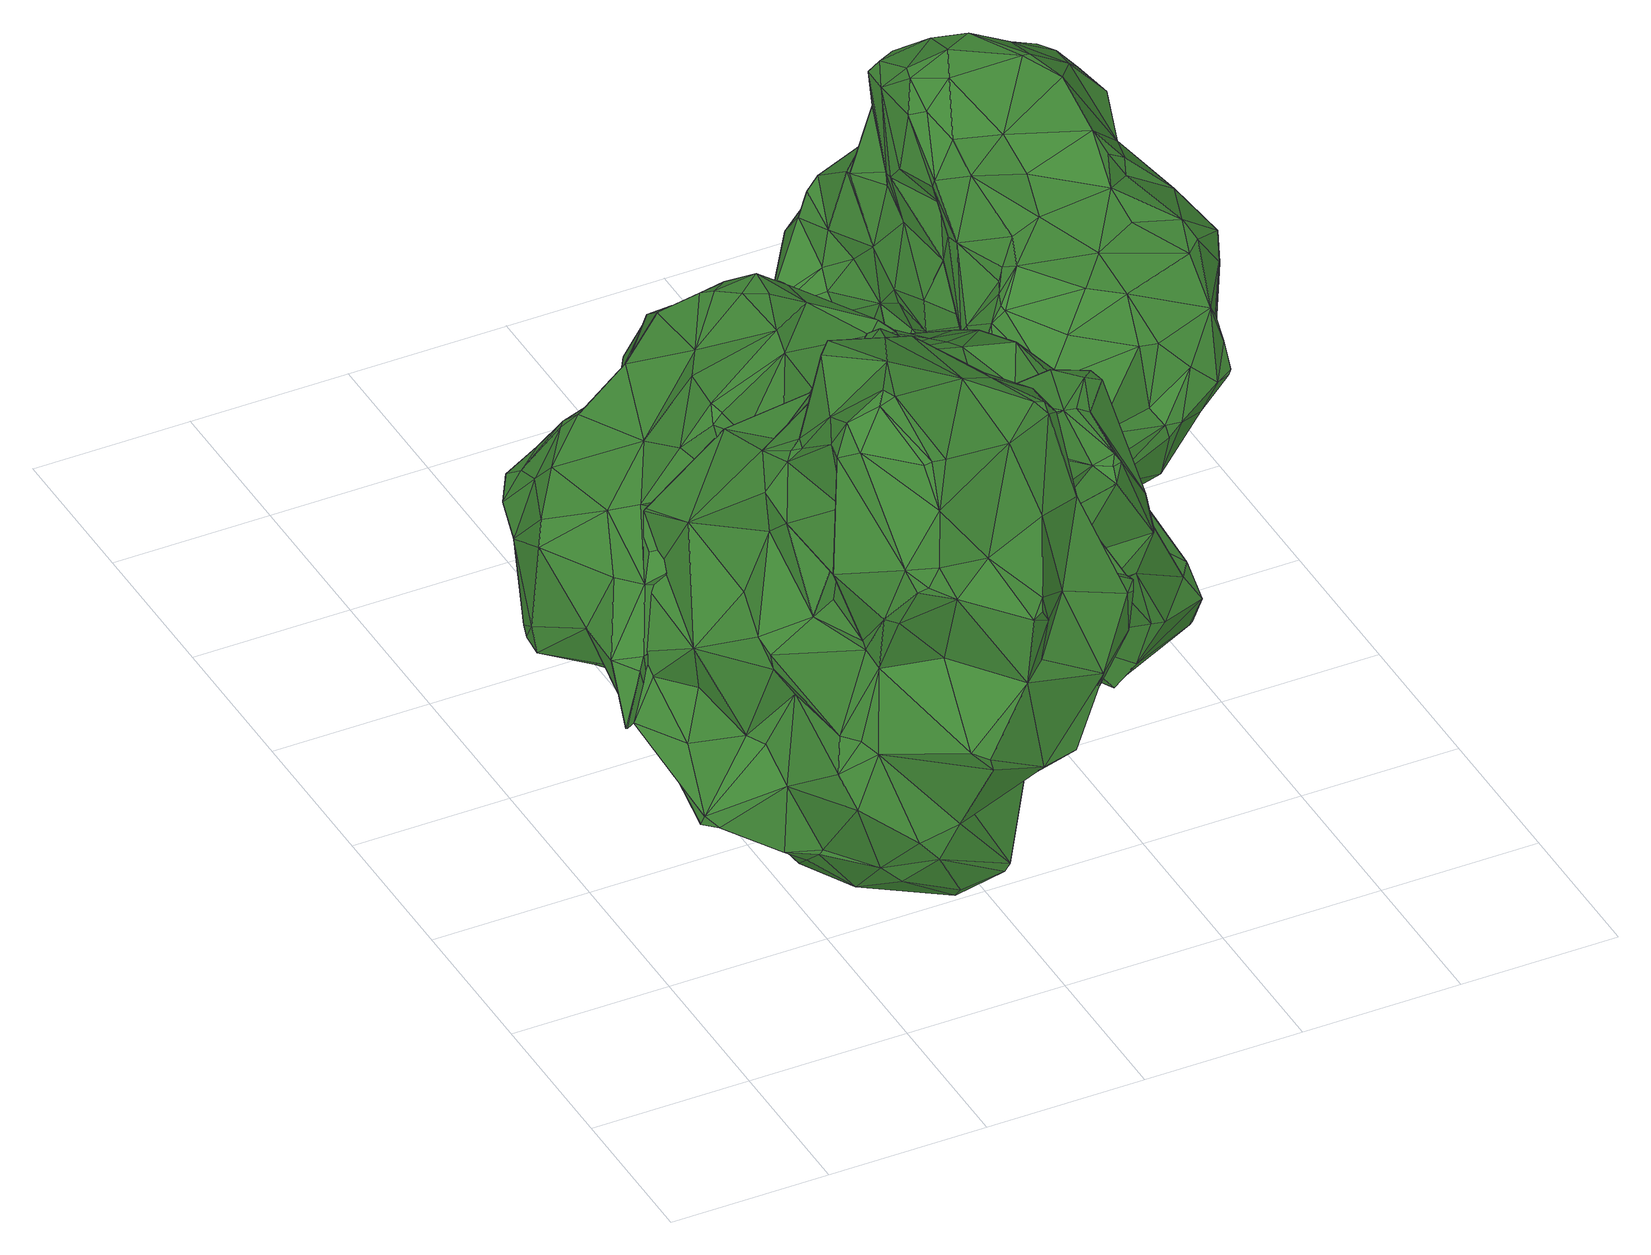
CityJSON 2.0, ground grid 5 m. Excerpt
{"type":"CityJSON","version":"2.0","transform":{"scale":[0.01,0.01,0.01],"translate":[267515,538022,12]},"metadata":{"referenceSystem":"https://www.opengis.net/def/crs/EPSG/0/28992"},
"CityObjects":{
"tree1":{"type":"SolitaryVegetationObject","attributes":{"gtid":675,"crown_width_m":15.17,"crown_median_z":21.43,"crown_r50_m":0.37,"crown_porosity":0.876,"trunk_H_m":8.43,"trunk_DBH_m":0.885,"trunk_radius_m":0.443,"trunk_base_height_m":13,"original_gtid":"677"},"geometry":[{"type":"Solid","lod":"3","boundaries":[[[[0,1,2]],[[3,4,5]],[[6,4,3]],[[7,8,9]],[[10,11,12]],[[13,14,15]],[[16,17,18]],[[19,20,21]],[[22,23,24]],[[25,26,27]],[[28,29,30]],[[29,31,30]],[[15,32,13]],[[33,34,35]],[[36,37,38]],[[39,40,41]],[[42,40,39]],[[43,44,45]],[[46,47,48]],[[49,50,51]],[[15,52,53]],[[54,55,56]],[[57,58,59]],[[60,61,62]],[[63,61,60]],[[64,65,66]],[[67,68,69]],[[70,69,71]],[[72,73,74]],[[75,76,77]],[[34,42,39]],[[39,41,34]],[[78,79,10]],[[80,18,81]],[[81,18,82]],[[83,84,50]],[[83,50,85]],[[86,87,88]],[[65,87,86]],[[89,90,91]],[[13,32,92]],[[86,88,93]],[[94,95,96]],[[70,97,98]],[[99,73,86]],[[100,90,89]],[[101,102,103]],[[56,22,54]],[[60,104,105]],[[60,106,104]],[[107,108,109]],[[32,53,110]],[[111,112,113]],[[46,114,47]],[[115,7,9]],[[2,95,94]],[[76,116,117]],[[76,117,118]],[[119,91,90]],[[120,17,121]],[[112,122,123]],[[64,112,123]],[[124,125,126]],[[83,127,128]],[[129,22,130]],[[131,10,12]],[[132,133,134]],[[135,136,137]],[[135,137,138]],[[49,51,101]],[[139,140,58]],[[86,73,141]],[[142,143,144]],[[102,145,146]],[[147,148,149]],[[40,42,52]],[[89,91,63]],[[97,146,145]],[[97,70,146]],[[106,60,62]],[[26,59,27]],[[62,150,151]],[[62,142,150]],[[152,29,100]],[[90,100,29]],[[153,51,154]],[[109,108,11]],[[41,155,116]],[[156,128,9]],[[154,51,84]],[[157,158,117]],[[159,86,141]],[[113,112,66]],[[160,118,158]],[[161,45,44]],[[162,161,44]],[[163,59,164]],[[165,35,41]],[[111,122,112]],[[166,167,168]],[[169,147,170]],[[145,101,51]],[[171,172,124]],[[173,121,16]],[[174,143,175]],[[92,32,110]],[[174,91,119]],[[145,102,101]],[[176,177,178]],[[179,180,181]],[[166,97,145]],[[136,182,183]],[[136,184,182]],[[51,166,145]],[[167,185,186]],[[124,140,171]],[[187,188,189]],[[63,91,61]],[[142,144,37]],[[190,191,192]],[[150,142,36]],[[174,119,143]],[[143,29,28]],[[78,193,36]],[[150,36,193]],[[67,194,195]],[[165,75,196]],[[143,90,29]],[[143,119,90]],[[81,161,80]],[[197,149,148]],[[28,30,198]],[[31,198,30]],[[33,199,34]],[[106,62,108]],[[151,108,62]],[[200,114,201]],[[114,46,201]],[[159,202,66]],[[151,131,12]],[[172,203,204]],[[186,185,182]],[[98,184,69]],[[136,69,184]],[[72,205,206]],[[116,155,207]],[[151,193,131]],[[150,193,151]],[[175,143,142]],[[78,131,193]],[[182,185,183]],[[109,171,19]],[[109,19,107]],[[208,209,43]],[[210,209,208]],[[52,42,53]],[[211,14,13]],[[15,53,32]],[[0,87,1]],[[212,113,213]],[[111,113,212]],[[104,106,214]],[[215,95,2]],[[215,2,1]],[[100,89,178]],[[166,168,97]],[[93,216,180]],[[116,75,165]],[[217,148,169]],[[168,186,98]],[[218,219,153]],[[65,159,66]],[[220,221,222]],[[171,140,139]],[[15,157,52]],[[108,107,106]],[[34,223,42]],[[56,42,223]],[[159,65,86]],[[158,118,117]],[[142,37,36]],[[63,224,89]],[[7,225,8]],[[116,165,41]],[[57,139,58]],[[226,223,199]],[[227,228,229]],[[227,229,211]],[[0,94,138]],[[112,64,66]],[[113,66,213]],[[102,146,103]],[[146,70,103]],[[134,230,132]],[[46,231,232]],[[232,233,234]],[[161,81,43]],[[175,61,174]],[[103,49,101]],[[233,49,103]],[[26,123,235]],[[167,236,185]],[[237,238,239]],[[80,16,18]],[[233,240,49]],[[217,169,241]],[[207,52,157]],[[169,170,241]],[[116,207,117]],[[157,117,207]],[[242,243,26]],[[110,53,42]],[[244,235,245]],[[67,69,194]],[[206,246,66]],[[169,148,147]],[[82,17,247]],[[158,157,14]],[[15,14,157]],[[38,78,36]],[[10,131,78]],[[248,249,250]],[[156,179,251]],[[192,227,211]],[[40,155,41]],[[52,155,40]],[[52,207,155]],[[252,149,197]],[[253,254,255]],[[43,45,161]],[[256,95,215]],[[242,26,25]],[[256,242,25]],[[257,149,252]],[[54,92,55]],[[138,94,96]],[[258,138,96]],[[186,184,98]],[[9,8,73]],[[259,257,120]],[[179,181,251]],[[168,167,186]],[[98,97,168]],[[260,204,203]],[[260,203,247]],[[138,137,261]],[[257,259,262]],[[80,263,16]],[[95,130,96]],[[161,221,220]],[[98,69,70]],[[106,107,214]],[[133,132,216]],[[14,229,264]],[[162,47,200]],[[222,162,200]],[[186,182,184]],[[265,213,205]],[[196,33,35]],[[51,50,84]],[[2,94,0]],[[41,35,34]],[[239,266,267]],[[200,68,222]],[[268,127,269]],[[269,270,268]],[[42,56,110]],[[38,79,78]],[[108,12,11]],[[49,85,50]],[[49,240,85]],[[110,55,92]],[[81,208,43]],[[271,272,273]],[[183,236,136]],[[51,274,166]],[[228,264,229]],[[211,13,129]],[[216,275,218]],[[132,275,216]],[[241,190,217]],[[82,208,81]],[[91,174,61]],[[29,152,276]],[[29,276,31]],[[250,270,277]],[[164,6,3]],[[190,164,3]],[[175,62,61]],[[175,142,62]],[[196,35,165]],[[269,127,240]],[[25,27,163]],[[25,163,192]],[[26,235,278]],[[68,71,69]],[[68,70,71]],[[212,279,239]],[[124,126,140]],[[212,239,111]],[[76,75,116]],[[129,13,54]],[[77,76,160]],[[231,270,280]],[[163,164,192]],[[190,228,191]],[[227,191,228]],[[5,4,126]],[[139,244,171]],[[177,152,100]],[[185,236,183]],[[248,281,249]],[[28,144,143]],[[59,278,57]],[[243,65,64]],[[132,230,282]],[[245,122,111]],[[247,283,260]],[[211,129,192]],[[33,196,199]],[[198,144,28]],[[110,56,55]],[[139,57,244]],[[57,278,244]],[[263,284,16]],[[262,147,149]],[[262,149,257]],[[56,223,22]],[[37,144,187]],[[254,162,44]],[[76,118,160]],[[58,140,4]],[[252,285,257]],[[6,58,4]],[[22,129,54]],[[163,27,59]],[[75,77,286]],[[196,75,286]],[[160,262,77]],[[31,276,287]],[[200,47,114]],[[172,288,203]],[[247,203,288]],[[82,210,208]],[[59,6,164]],[[58,6,59]],[[247,210,82]],[[222,68,220]],[[68,67,220]],[[9,179,156]],[[7,289,225]],[[99,179,73]],[[266,176,290]],[[290,267,266]],[[216,218,154]],[[153,154,218]],[[59,26,278]],[[11,291,109]],[[22,226,23]],[[223,226,22]],[[176,178,290]],[[224,290,178]],[[289,212,265]],[[283,120,285]],[[70,234,103]],[[19,171,20]],[[253,47,162]],[[92,54,13]],[[151,12,108]],[[289,74,225]],[[72,74,289]],[[289,265,205]],[[176,266,239]],[[288,172,11]],[[288,11,10]],[[95,256,130]],[[292,176,279]],[[129,130,256]],[[196,259,199]],[[259,286,262]],[[226,199,259]],[[226,259,120]],[[34,199,223]],[[293,289,249]],[[293,212,289]],[[262,286,77]],[[190,192,164]],[[191,227,192]],[[257,285,120]],[[133,88,134]],[[93,88,133]],[[294,219,282]],[[198,47,188]],[[282,219,218]],[[198,31,287]],[[190,241,228]],[[260,273,204]],[[283,273,260]],[[240,127,85]],[[83,85,127]],[[250,277,248]],[[295,248,277]],[[126,4,140]],[[3,217,190]],[[296,234,70]],[[253,162,254]],[[297,248,295]],[[233,103,234]],[[232,234,201]],[[288,10,210]],[[10,79,210]],[[200,201,234]],[[296,200,234]],[[247,288,210]],[[244,20,171]],[[1,87,65]],[[63,60,224]],[[133,216,93]],[[231,277,270]],[[270,269,280]],[[231,280,232]],[[243,64,123]],[[243,123,26]],[[46,232,201]],[[280,269,232]],[[240,232,269]],[[240,233,232]],[[295,277,276]],[[295,276,152]],[[276,277,231]],[[173,298,120]],[[16,298,173]],[[148,271,197]],[[72,289,205]],[[3,5,299]],[[268,300,7]],[[289,300,249]],[[9,128,127]],[[127,115,9]],[[48,47,198]],[[48,231,46]],[[67,195,220]],[[48,287,231]],[[242,215,243]],[[276,231,287]],[[1,243,215]],[[1,65,243]],[[194,263,80]],[[278,235,244]],[[170,160,264]],[[160,158,264]],[[14,264,158]],[[72,206,202]],[[72,202,73]],[[170,264,241]],[[256,215,242]],[[196,286,259]],[[282,275,132]],[[218,275,282]],[[205,213,246]],[[205,246,206]],[[226,120,298]],[[177,100,178]],[[19,301,107]],[[239,279,176]],[[283,285,252]],[[135,24,23]],[[3,271,217]],[[206,66,202]],[[180,179,93]],[[86,93,99]],[[192,129,256]],[[230,261,282]],[[138,261,230]],[[302,16,284]],[[187,255,254]],[[189,255,187]],[[254,44,38]],[[195,161,220]],[[195,80,161]],[[204,273,272]],[[37,254,38]],[[187,254,37]],[[21,20,111]],[[48,198,287]],[[38,44,209]],[[79,38,209]],[[210,79,209]],[[268,115,127]],[[43,209,44]],[[11,172,291]],[[109,172,171]],[[291,172,109]],[[9,73,179]],[[195,194,80]],[[93,179,99]],[[192,256,25]],[[125,272,126]],[[125,204,272]],[[122,235,123]],[[135,138,258]],[[24,135,258]],[[24,258,22]],[[120,121,173]],[[156,251,128]],[[217,271,148]],[[252,197,271]],[[271,283,252]],[[189,188,255]],[[47,255,188]],[[253,255,47]],[[211,229,14]],[[136,302,284]],[[241,264,228]],[[236,137,136]],[[236,261,137]],[[303,251,304]],[[303,304,180]],[[180,304,181]],[[251,181,304]],[[60,105,224]],[[212,281,279]],[[290,224,267]],[[267,224,105]],[[124,172,125]],[[204,125,172]],[[22,96,130]],[[258,96,22]],[[18,17,82]],[[245,20,244]],[[111,20,245]],[[292,177,176]],[[152,177,292]],[[292,281,248]],[[279,281,292]],[[66,246,213]],[[265,212,213]],[[138,230,0]],[[134,0,230]],[[0,134,87]],[[88,87,134]],[[268,7,115]],[[296,68,200]],[[296,70,68]],[[301,19,21]],[[270,300,268]],[[270,250,300]],[[23,16,302]],[[293,281,212]],[[249,281,293]],[[84,83,303]],[[84,303,154]],[[135,23,302]],[[135,302,136]],[[69,284,194]],[[194,284,263]],[[136,284,69]],[[214,107,301]],[[214,301,237]],[[299,272,271]],[[126,272,299]],[[245,235,122]],[[105,237,267]],[[239,267,237]],[[104,237,105]],[[104,214,237]],[[147,305,170]],[[160,170,305]],[[262,305,147]],[[160,305,262]],[[128,251,83]],[[162,221,161]],[[222,221,162]],[[121,17,16]],[[261,294,282]],[[261,236,294]],[[294,236,167]],[[283,17,120]],[[247,17,283]],[[167,274,294]],[[166,274,167]],[[153,274,51]],[[219,274,153]],[[294,274,219]],[[250,249,300]],[[7,300,289]],[[224,178,89]],[[187,144,188]],[[198,188,144]],[[152,292,306]],[[248,306,292]],[[297,306,248]],[[297,295,306]],[[152,306,295]],[[23,298,16]],[[226,298,23]],[[303,83,251]],[[180,154,303]],[[180,216,154]],[[8,225,74]],[[8,74,73]],[[271,273,283]],[[3,299,271]],[[299,5,126]],[[141,73,202]],[[141,202,159]],[[301,238,237]],[[301,21,238]],[[111,238,21]],[[239,238,111]],[[307,308,309]],[[307,309,310]],[[310,309,311]],[[310,311,312]],[[309,308,313]],[[309,313,311]],[[311,313,314]],[[311,314,312]],[[313,308,315]],[[313,315,314]],[[314,315,316]],[[314,316,312]],[[315,308,317]],[[315,317,316]],[[316,317,318]],[[316,318,312]],[[317,308,319]],[[317,319,318]],[[318,319,320]],[[318,320,312]],[[319,308,321]],[[319,321,320]],[[320,321,322]],[[320,322,312]],[[321,308,323]],[[321,323,322]],[[322,323,324]],[[322,324,312]],[[323,308,325]],[[323,325,324]],[[324,325,326]],[[324,326,312]],[[325,308,327]],[[325,327,326]],[[326,327,328]],[[326,328,312]],[[327,308,329]],[[327,329,328]],[[328,329,330]],[[328,330,312]],[[329,308,331]],[[329,331,330]],[[330,331,332]],[[330,332,312]],[[331,308,333]],[[331,333,332]],[[332,333,334]],[[332,334,312]],[[333,308,335]],[[333,335,334]],[[334,335,336]],[[334,336,312]],[[335,308,337]],[[335,337,336]],[[336,337,338]],[[336,338,312]],[[337,308,339]],[[337,339,338]],[[338,339,340]],[[338,340,312]],[[339,308,341]],[[339,341,340]],[[340,341,342]],[[340,342,312]],[[341,308,343]],[[341,343,342]],[[342,343,344]],[[342,344,312]],[[343,308,345]],[[343,345,344]],[[344,345,346]],[[344,346,312]],[[345,308,347]],[[345,347,346]],[[346,347,348]],[[346,348,312]],[[347,308,349]],[[347,349,348]],[[348,349,350]],[[348,350,312]],[[349,308,351]],[[349,351,350]],[[350,351,352]],[[350,352,312]],[[351,308,353]],[[351,353,352]],[[352,353,354]],[[352,354,312]],[[353,308,355]],[[353,355,354]],[[354,355,356]],[[354,356,312]],[[355,308,307]],[[355,307,356]],[[356,307,310]],[[356,310,312]]]]}]},
"tree2":{"type":"SolitaryVegetationObject","attributes":{"gtid":676,"crown_width_m":14.72,"crown_median_z":19.18,"crown_r50_m":0.37,"crown_porosity":0.86,"trunk_H_m":6.18,"trunk_DBH_m":0.689,"trunk_radius_m":0.345,"trunk_base_height_m":13,"original_gtid":"678"},"geometry":[{"type":"Solid","lod":"3","boundaries":[[[[357,358,359]],[[360,361,362]],[[360,363,361]],[[364,365,366]],[[367,368,369]],[[370,371,372]],[[373,374,375]],[[376,377,363]],[[378,379,380]],[[381,382,383]],[[384,385,386]],[[387,388,389]],[[390,388,387]],[[386,385,391]],[[392,393,394]],[[395,370,396]],[[397,398,399]],[[400,401,402]],[[403,389,388]],[[404,405,406]],[[407,408,409]],[[410,408,407]],[[411,412,360]],[[413,414,415]],[[416,403,417]],[[418,406,419]],[[420,421,422]],[[423,403,424]],[[374,401,412]],[[361,425,362]],[[408,410,426]],[[427,428,429]],[[423,424,399]],[[430,399,424]],[[431,432,368]],[[419,405,367]],[[368,367,405]],[[433,434,435]],[[429,436,437]],[[438,418,439]],[[438,439,425]],[[393,440,394]],[[433,441,442]],[[443,444,445]],[[399,398,423]],[[446,447,448]],[[376,449,450]],[[412,411,374]],[[451,452,453]],[[454,396,370]],[[455,366,456]],[[365,456,366]],[[390,457,446]],[[376,450,458]],[[419,459,460]],[[461,462,463]],[[407,421,391]],[[390,464,388]],[[357,465,466]],[[467,454,468]],[[467,468,457]],[[454,447,468]],[[469,397,430]],[[470,471,421]],[[422,421,471]],[[472,473,474]],[[404,475,476]],[[477,478,479]],[[480,481,451]],[[482,481,480]],[[483,484,467]],[[485,486,487]],[[488,458,380]],[[489,490,491]],[[395,469,371]],[[492,491,490]],[[470,421,407]],[[493,384,386]],[[423,398,494]],[[413,415,495]],[[402,401,496]],[[402,496,497]],[[498,499,439]],[[500,403,423]],[[501,502,378]],[[427,429,494]],[[427,494,398]],[[455,503,504]],[[359,474,487]],[[430,397,399]],[[407,505,506]],[[507,398,397]],[[427,398,507]],[[504,484,508]],[[507,428,427]],[[489,491,509]],[[395,371,370]],[[510,511,512]],[[512,511,382]],[[390,513,457]],[[381,514,463]],[[425,439,515]],[[391,421,516]],[[430,372,371]],[[469,430,371]],[[452,440,393]],[[416,517,518]],[[519,520,521]],[[522,389,403]],[[484,483,508]],[[475,379,476]],[[424,403,416]],[[462,523,463]],[[524,525,526]],[[506,426,410]],[[411,360,527]],[[489,528,490]],[[455,529,366]],[[442,530,527]],[[531,532,533]],[[364,366,529]],[[518,517,448]],[[448,517,417]],[[391,385,505]],[[453,534,535]],[[452,451,440]],[[374,496,401]],[[518,448,447]],[[391,516,536]],[[391,536,386]],[[386,537,493]],[[525,493,537]],[[538,524,382]],[[539,540,541]],[[397,542,507]],[[422,543,420]],[[485,462,522]],[[485,522,500]],[[525,537,526]],[[458,377,376]],[[544,506,505]],[[529,521,520]],[[545,546,373]],[[498,460,459]],[[407,506,410]],[[417,517,416]],[[358,502,501]],[[392,502,358]],[[525,547,493]],[[491,492,470]],[[548,450,549]],[[506,550,426]],[[551,357,359]],[[551,359,494]],[[446,464,390]],[[400,402,552]],[[361,377,425]],[[476,379,378]],[[553,542,395]],[[450,552,549]],[[361,363,377]],[[544,550,506]],[[479,554,436]],[[555,556,557]],[[381,463,523]],[[558,559,560]],[[481,561,440]],[[476,502,444]],[[497,549,402]],[[557,562,541]],[[556,562,557]],[[539,562,373]],[[539,541,562]],[[551,437,534]],[[543,387,516]],[[415,414,434]],[[563,414,413]],[[532,482,480]],[[432,564,368]],[[561,431,443]],[[515,362,425]],[[420,543,516]],[[448,417,464]],[[417,388,464]],[[526,383,524]],[[479,478,554]],[[409,470,407]],[[532,531,565]],[[566,365,364]],[[387,543,422]],[[419,406,405]],[[544,547,496]],[[404,431,368]],[[405,404,368]],[[367,369,531]],[[487,462,485]],[[567,477,568]],[[378,502,476]],[[552,450,449]],[[406,438,475]],[[424,416,447]],[[563,569,414]],[[369,564,482]],[[369,482,565]],[[482,564,570]],[[541,540,571]],[[509,572,489]],[[528,489,572]],[[409,572,509]],[[408,572,409]],[[527,573,411]],[[527,530,573]],[[484,553,454]],[[435,441,433]],[[418,460,439]],[[451,453,480]],[[574,394,440]],[[573,530,563]],[[480,535,532]],[[570,481,482]],[[535,533,532]],[[454,553,396]],[[396,553,395]],[[541,571,557]],[[531,369,565]],[[532,565,482]],[[575,433,576]],[[575,576,577]],[[370,447,454]],[[372,447,370]],[[369,368,564]],[[527,360,362]],[[527,362,442]],[[476,444,404]],[[432,570,564]],[[550,544,496]],[[453,535,480]],[[477,567,478]],[[578,519,579]],[[578,492,519]],[[501,472,358]],[[494,486,423]],[[440,451,481]],[[431,561,432]],[[481,570,561]],[[432,561,570]],[[561,443,574]],[[561,574,440]],[[431,404,443]],[[580,581,533]],[[442,362,433]],[[515,433,362]],[[539,582,540]],[[545,373,528]],[[443,404,444]],[[583,567,581]],[[401,584,412]],[[475,488,379]],[[384,547,505]],[[505,385,384]],[[526,537,536]],[[386,536,537]],[[540,585,571]],[[571,585,557]],[[586,557,585]],[[519,587,588]],[[504,553,484]],[[374,411,375]],[[458,488,377]],[[429,551,494]],[[456,568,477]],[[548,524,538]],[[461,589,590]],[[428,507,591]],[[364,495,558]],[[577,498,459]],[[459,568,577]],[[588,364,592]],[[493,547,384]],[[406,475,404]],[[459,581,567]],[[395,542,469]],[[397,469,542]],[[457,468,446]],[[447,446,468]],[[381,523,512]],[[519,588,520]],[[455,483,593]],[[382,524,383]],[[590,387,522]],[[389,522,387]],[[455,593,529]],[[507,594,591]],[[441,595,596]],[[417,403,388]],[[423,485,500]],[[471,579,422]],[[428,591,436]],[[594,597,591]],[[584,449,363]],[[584,400,449]],[[393,466,465]],[[472,359,358]],[[390,422,579]],[[553,504,594]],[[513,390,579]],[[381,512,382]],[[512,472,501]],[[378,380,501]],[[419,581,459]],[[367,581,419]],[[533,535,580]],[[487,474,473]],[[501,380,510]],[[419,460,418]],[[429,428,436]],[[598,490,528]],[[512,473,472]],[[583,581,580]],[[487,473,462]],[[436,591,479]],[[516,421,420]],[[465,599,534]],[[590,462,461]],[[522,462,590]],[[548,549,497]],[[548,497,524]],[[524,547,525]],[[523,462,473]],[[508,483,455]],[[518,447,416]],[[573,539,375]],[[573,375,411]],[[508,455,504]],[[531,581,367]],[[533,581,531]],[[363,449,376]],[[390,387,422]],[[423,486,485]],[[436,554,580]],[[430,447,372]],[[430,424,447]],[[544,505,547]],[[505,407,391]],[[471,578,579]],[[409,509,470]],[[488,475,438]],[[488,438,377]],[[509,491,470]],[[454,467,484]],[[467,600,483]],[[418,438,406]],[[359,487,486]],[[401,400,584]],[[522,403,500]],[[448,464,446]],[[444,502,445]],[[502,392,445]],[[524,497,547]],[[471,601,578]],[[492,578,601]],[[492,587,519]],[[490,587,492]],[[602,513,593]],[[602,593,483]],[[373,375,539]],[[580,535,437]],[[580,437,436]],[[538,511,548]],[[490,598,587]],[[585,540,582]],[[495,415,434]],[[492,601,470]],[[603,503,479]],[[498,439,460]],[[510,512,501]],[[382,511,538]],[[513,579,521]],[[519,521,579]],[[552,449,400]],[[374,546,496]],[[364,588,495]],[[550,496,546]],[[456,604,455]],[[503,455,604]],[[479,503,604]],[[497,496,547]],[[552,402,549]],[[357,466,358]],[[472,474,359]],[[605,588,556]],[[495,588,605]],[[495,605,556]],[[577,606,559]],[[558,434,559]],[[607,559,434]],[[359,486,494]],[[567,583,478]],[[358,466,392]],[[393,392,466]],[[458,608,380]],[[450,608,458]],[[534,437,535]],[[441,435,595]],[[425,377,438]],[[450,548,608]],[[574,445,394]],[[566,558,560]],[[588,587,598]],[[536,516,589]],[[373,546,374]],[[554,478,583]],[[583,580,554]],[[488,380,379]],[[567,568,459]],[[588,592,520]],[[592,529,520]],[[592,364,529]],[[498,576,499]],[[577,576,498]],[[453,465,534]],[[465,453,393]],[[393,453,452]],[[602,600,513]],[[483,600,602]],[[467,457,600]],[[534,599,551]],[[590,589,387]],[[551,599,357]],[[394,445,392]],[[521,593,513]],[[529,593,521]],[[429,437,551]],[[443,445,574]],[[588,598,556]],[[364,558,566]],[[563,557,586]],[[495,434,558]],[[596,569,530]],[[563,530,569]],[[563,413,557]],[[555,557,413]],[[555,413,556]],[[413,495,556]],[[577,559,607]],[[577,607,434]],[[504,503,603]],[[606,456,365]],[[609,566,610]],[[559,609,560]],[[456,606,568]],[[606,577,568]],[[559,606,609]],[[365,609,606]],[[365,566,609]],[[609,610,560]],[[560,610,566]],[[523,473,512]],[[598,611,556]],[[442,441,530]],[[596,530,441]],[[357,599,465]],[[603,479,591]],[[597,603,591]],[[594,603,597]],[[504,603,594]],[[387,589,516]],[[546,572,550]],[[545,572,546]],[[528,572,545]],[[426,550,572]],[[426,572,408]],[[598,528,611]],[[499,576,515]],[[479,604,477]],[[433,515,576]],[[471,470,601]],[[477,604,456]],[[439,499,515]],[[563,586,582]],[[380,612,510]],[[511,510,612]],[[373,562,611]],[[373,611,528]],[[608,612,380]],[[511,612,548]],[[608,548,612]],[[562,556,611]],[[536,514,613]],[[381,613,514]],[[383,526,613]],[[536,613,526]],[[383,613,381]],[[463,514,461]],[[433,575,434]],[[577,434,575]],[[514,589,461]],[[514,536,589]],[[360,412,584]],[[360,584,363]],[[585,582,586]],[[573,582,539]],[[573,563,582]],[[513,600,457]],[[594,542,553]],[[594,507,542]],[[595,435,414]],[[434,414,435]],[[595,414,596]],[[569,596,414]],[[614,615,616]],[[614,616,617]],[[617,616,618]],[[617,618,619]],[[616,615,620]],[[616,620,618]],[[618,620,621]],[[618,621,619]],[[620,615,622]],[[620,622,621]],[[621,622,623]],[[621,623,619]],[[622,615,624]],[[622,624,623]],[[623,624,625]],[[623,625,619]],[[624,615,626]],[[624,626,625]],[[625,626,627]],[[625,627,619]],[[626,615,628]],[[626,628,627]],[[627,628,629]],[[627,629,619]],[[628,615,630]],[[628,630,629]],[[629,630,631]],[[629,631,619]],[[630,615,632]],[[630,632,631]],[[631,632,633]],[[631,633,619]],[[632,615,634]],[[632,634,633]],[[633,634,635]],[[633,635,619]],[[634,615,636]],[[634,636,635]],[[635,636,637]],[[635,637,619]],[[636,615,638]],[[636,638,637]],[[637,638,639]],[[637,639,619]],[[638,615,640]],[[638,640,639]],[[639,640,641]],[[639,641,619]],[[640,615,642]],[[640,642,641]],[[641,642,643]],[[641,643,619]],[[642,615,644]],[[642,644,643]],[[643,644,645]],[[643,645,619]],[[644,615,646]],[[644,646,645]],[[645,646,647]],[[645,647,619]],[[646,615,648]],[[646,648,647]],[[647,648,649]],[[647,649,619]],[[648,615,650]],[[648,650,649]],[[649,650,651]],[[649,651,619]],[[650,615,652]],[[650,652,651]],[[651,652,653]],[[651,653,619]],[[652,615,654]],[[652,654,653]],[[653,654,655]],[[653,655,619]],[[654,615,656]],[[654,656,655]],[[655,656,657]],[[655,657,619]],[[656,615,658]],[[656,658,657]],[[657,658,659]],[[657,659,619]],[[658,615,660]],[[658,660,659]],[[659,660,661]],[[659,661,619]],[[660,615,662]],[[660,662,661]],[[661,662,663]],[[661,663,619]],[[662,615,614]],[[662,614,663]],[[663,614,617]],[[663,617,619]]]]}]},
"tree3":{"type":"SolitaryVegetationObject","attributes":{"gtid":681,"crown_width_m":12.54,"crown_median_z":18.83,"crown_r50_m":0.305,"crown_porosity":0.89,"trunk_H_m":5.32,"trunk_DBH_m":0.52,"trunk_radius_m":0.26,"trunk_base_height_m":13.51,"original_gtid":"683"},"geometry":[{"type":"Solid","lod":"3","boundaries":[[[[664,665,666]],[[667,668,669]],[[670,671,672]],[[673,674,675]],[[676,677,678]],[[679,680,681]],[[682,683,684]],[[685,686,687]],[[688,689,690]],[[691,692,693]],[[692,691,683]],[[694,664,695]],[[665,696,697]],[[698,699,700]],[[701,699,698]],[[693,670,702]],[[703,704,705]],[[706,707,708]],[[709,710,711]],[[712,713,714]],[[715,716,717]],[[718,719,720]],[[715,678,677]],[[691,721,687]],[[666,722,723]],[[667,724,725]],[[726,674,727]],[[726,727,728]],[[729,730,731]],[[732,733,711]],[[720,734,668]],[[735,667,669]],[[736,737,738]],[[665,664,696]],[[739,740,741]],[[742,700,743]],[[726,744,675]],[[668,734,735]],[[664,735,734]],[[745,708,707]],[[746,747,748]],[[749,750,751]],[[724,667,735]],[[675,732,752]],[[679,687,686]],[[753,697,696]],[[728,744,726]],[[752,673,675]],[[754,755,756]],[[711,757,709]],[[720,758,753]],[[726,675,674]],[[759,760,761]],[[762,761,760]],[[763,764,765]],[[766,767,768]],[[769,770,771]],[[735,694,724]],[[693,692,670]],[[670,692,772]],[[695,664,723]],[[773,774,775]],[[696,664,776]],[[777,740,739]],[[778,779,780]],[[781,780,779]],[[759,782,760]],[[768,767,690]],[[783,761,762]],[[672,725,784]],[[785,786,780]],[[787,719,788]],[[782,752,732]],[[759,752,782]],[[715,717,789]],[[790,791,792]],[[790,793,791]],[[761,673,759]],[[759,673,752]],[[727,783,794]],[[682,772,683]],[[683,772,692]],[[732,675,733]],[[673,761,674]],[[725,724,784]],[[743,795,796]],[[786,739,741]],[[771,797,798]],[[676,742,743]],[[777,799,740]],[[800,666,665]],[[719,787,758]],[[801,753,758]],[[802,803,707]],[[786,785,804]],[[727,761,783]],[[805,725,763]],[[806,807,808]],[[800,809,666]],[[704,703,810]],[[810,689,688]],[[811,812,680]],[[813,770,814]],[[815,729,816]],[[667,720,668]],[[817,797,771]],[[818,700,742]],[[720,719,758]],[[733,744,819]],[[778,820,747]],[[821,822,741]],[[805,821,741]],[[772,671,670]],[[733,675,744]],[[821,765,822]],[[667,725,805]],[[735,664,694]],[[668,735,669]],[[664,666,723]],[[800,665,697]],[[823,736,824]],[[713,825,730]],[[782,732,826]],[[714,717,827]],[[828,823,829]],[[779,830,775]],[[810,822,689]],[[806,808,777]],[[787,777,808]],[[677,796,831]],[[714,827,712]],[[708,713,832]],[[728,727,833]],[[805,741,755]],[[834,804,785]],[[835,757,836]],[[709,757,835]],[[760,782,826]],[[814,826,732]],[[721,723,837]],[[838,800,697]],[[839,736,823]],[[674,761,727]],[[701,812,699]],[[804,840,841]],[[839,841,840]],[[762,760,826]],[[769,814,770]],[[810,842,822]],[[843,842,810]],[[844,845,846]],[[806,777,839]],[[817,793,847]],[[786,804,739]],[[836,848,835]],[[849,835,848]],[[850,757,851]],[[823,806,839]],[[671,766,852]],[[672,671,852]],[[853,838,854]],[[853,800,838]],[[817,849,855]],[[793,817,855]],[[672,856,702]],[[702,670,672]],[[763,821,805]],[[763,765,821]],[[711,710,732]],[[798,857,762]],[[828,829,802]],[[845,688,690]],[[845,844,688]],[[678,858,676]],[[827,859,860]],[[716,859,827]],[[714,789,717]],[[844,704,688]],[[861,780,786]],[[815,862,729]],[[858,815,742]],[[712,863,832]],[[712,832,713]],[[855,864,731]],[[855,865,864]],[[815,816,742]],[[858,742,676]],[[691,679,866]],[[687,679,691]],[[776,753,696]],[[750,812,701]],[[708,832,706]],[[858,862,815]],[[706,832,863]],[[706,863,860]],[[733,851,711]],[[757,711,851]],[[827,717,716]],[[863,827,860]],[[867,716,868]],[[820,748,747]],[[678,862,858]],[[862,730,729]],[[869,748,820]],[[731,816,729]],[[731,864,816]],[[681,866,679]],[[715,789,678]],[[715,677,868]],[[870,838,871]],[[862,678,789]],[[713,730,714]],[[789,730,862]],[[789,714,730]],[[687,721,837]],[[793,745,847]],[[817,771,849]],[[713,708,825]],[[745,825,708]],[[863,712,827]],[[833,773,728]],[[687,837,685]],[[776,734,720]],[[850,775,746]],[[747,746,775]],[[850,746,757]],[[861,842,843]],[[872,824,873]],[[671,684,845]],[[666,809,722]],[[803,797,817]],[[751,778,874]],[[778,751,820]],[[875,800,853]],[[874,780,861]],[[798,797,873]],[[700,818,698]],[[826,814,769]],[[826,769,762]],[[718,788,719]],[[828,876,877]],[[878,870,879]],[[736,839,737]],[[880,881,882]],[[748,818,880]],[[850,883,775]],[[884,885,812]],[[811,884,812]],[[886,807,823]],[[838,697,887]],[[838,887,888]],[[676,796,677]],[[671,682,684]],[[671,767,766]],[[751,869,820]],[[667,754,720]],[[857,889,890]],[[855,848,865]],[[875,853,891]],[[741,822,786]],[[823,807,806]],[[873,797,803]],[[857,890,892]],[[739,841,777]],[[884,685,885]],[[893,894,868]],[[895,894,893]],[[864,865,848]],[[737,840,896]],[[681,680,749]],[[870,871,879]],[[775,897,773]],[[756,799,788]],[[744,897,819]],[[728,897,744]],[[773,897,728]],[[843,810,703]],[[804,841,739]],[[718,756,788]],[[754,756,718]],[[837,722,685]],[[872,803,829]],[[854,891,853]],[[707,803,817]],[[707,817,847]],[[769,798,762]],[[804,834,890]],[[837,723,722]],[[898,866,681]],[[722,895,685]],[[718,720,754]],[[746,836,757]],[[672,784,856]],[[724,856,784]],[[802,707,706]],[[781,834,780]],[[785,780,834]],[[788,777,787]],[[799,777,788]],[[843,899,751]],[[746,900,836]],[[707,847,745]],[[843,874,861]],[[751,874,843]],[[901,902,693]],[[813,849,770]],[[835,849,813]],[[849,848,855]],[[743,796,676]],[[731,792,791]],[[825,790,730]],[[790,792,730]],[[765,689,822]],[[819,851,733]],[[715,868,716]],[[685,903,686]],[[857,783,762]],[[857,794,783]],[[786,842,861]],[[845,690,767]],[[845,767,671]],[[867,854,859]],[[867,859,716]],[[859,854,838]],[[833,892,773]],[[769,771,798]],[[897,775,883]],[[897,883,819]],[[867,875,891]],[[854,867,891]],[[771,770,849]],[[866,904,684]],[[688,704,810]],[[723,902,695]],[[721,902,723]],[[691,902,721]],[[693,902,691]],[[738,737,873]],[[889,873,737]],[[873,824,738]],[[738,824,736]],[[809,800,875]],[[722,809,875]],[[751,750,869]],[[786,822,842]],[[892,833,794]],[[838,905,859]],[[825,745,790]],[[812,885,893]],[[867,894,875]],[[868,894,867]],[[798,889,857]],[[873,889,798]],[[778,780,874]],[[818,748,869]],[[880,864,881]],[[763,725,764]],[[823,828,886]],[[779,775,781]],[[852,764,672]],[[725,672,764]],[[779,778,830]],[[890,896,804]],[[737,896,889]],[[889,896,890]],[[727,794,833]],[[857,892,794]],[[778,747,830]],[[681,749,898]],[[732,710,814]],[[835,710,709]],[[765,768,689]],[[690,689,768]],[[796,795,831]],[[869,698,818]],[[816,864,880]],[[740,799,756]],[[740,756,741]],[[742,816,880]],[[742,880,818]],[[872,873,803]],[[812,750,680]],[[749,680,750]],[[801,888,887]],[[839,777,841]],[[754,667,805]],[[790,745,793]],[[893,831,795]],[[893,868,831]],[[895,875,894]],[[703,705,843]],[[811,903,884]],[[776,720,753]],[[664,734,776]],[[804,896,840]],[[839,840,737]],[[684,904,845]],[[898,845,904]],[[898,904,866]],[[671,772,682]],[[901,694,695]],[[901,695,902]],[[866,683,691]],[[722,875,895]],[[859,906,860]],[[851,883,850]],[[814,710,813]],[[835,813,710]],[[793,855,791]],[[802,829,803]],[[872,829,824]],[[823,824,829]],[[879,807,877]],[[886,828,877]],[[886,877,807]],[[731,791,855]],[[766,764,852]],[[768,765,764]],[[768,764,766]],[[754,805,755]],[[879,808,807]],[[871,808,879]],[[801,808,871]],[[758,787,808]],[[758,808,801]],[[895,893,885]],[[895,885,685]],[[724,694,856]],[[901,856,694]],[[775,830,747]],[[846,749,705]],[[846,705,704]],[[860,906,706]],[[878,706,906]],[[702,856,693]],[[901,693,856]],[[878,906,870]],[[898,846,845]],[[892,774,773]],[[801,887,753]],[[697,753,887]],[[746,882,900]],[[881,900,882]],[[704,844,846]],[[686,903,679]],[[884,903,685]],[[851,819,883]],[[756,755,741]],[[802,706,876]],[[802,876,828]],[[879,876,878]],[[892,890,774]],[[834,774,890]],[[781,774,834]],[[775,774,781]],[[871,888,801]],[[838,888,871]],[[879,877,876]],[[870,906,905]],[[864,900,881]],[[848,836,900]],[[848,900,864]],[[677,831,868]],[[750,701,869]],[[698,869,701]],[[748,882,746]],[[880,882,748]],[[870,905,838]],[[731,730,792]],[[683,866,684]],[[795,699,812]],[[795,812,893]],[[743,699,795]],[[700,699,743]],[[878,876,706]],[[906,859,905]],[[898,749,846]],[[751,705,749]],[[843,705,899]],[[899,705,751]],[[811,680,903]],[[680,679,903]],[[907,908,909]],[[907,909,910]],[[910,909,911]],[[910,911,912]],[[909,908,913]],[[909,913,911]],[[911,913,914]],[[911,914,912]],[[913,908,915]],[[913,915,914]],[[914,915,916]],[[914,916,912]],[[915,908,917]],[[915,917,916]],[[916,917,918]],[[916,918,912]],[[917,908,919]],[[917,919,918]],[[918,919,920]],[[918,920,912]],[[919,908,921]],[[919,921,920]],[[920,921,922]],[[920,922,912]],[[921,908,923]],[[921,923,922]],[[922,923,924]],[[922,924,912]],[[923,908,925]],[[923,925,924]],[[924,925,926]],[[924,926,912]],[[925,908,927]],[[925,927,926]],[[926,927,928]],[[926,928,912]],[[927,908,929]],[[927,929,928]],[[928,929,930]],[[928,930,912]],[[929,908,931]],[[929,931,930]],[[930,931,932]],[[930,932,912]],[[931,908,933]],[[931,933,932]],[[932,933,934]],[[932,934,912]],[[933,908,935]],[[933,935,934]],[[934,935,936]],[[934,936,912]],[[935,908,937]],[[935,937,936]],[[936,937,938]],[[936,938,912]],[[937,908,939]],[[937,939,938]],[[938,939,940]],[[938,940,912]],[[939,908,941]],[[939,941,940]],[[940,941,942]],[[940,942,912]],[[941,908,943]],[[941,943,942]],[[942,943,944]],[[942,944,912]],[[943,908,945]],[[943,945,944]],[[944,945,946]],[[944,946,912]],[[945,908,947]],[[945,947,946]],[[946,947,948]],[[946,948,912]],[[947,908,949]],[[947,949,948]],[[948,949,950]],[[948,950,912]],[[949,908,951]],[[949,951,950]],[[950,951,952]],[[950,952,912]],[[951,908,953]],[[951,953,952]],[[952,953,954]],[[952,954,912]],[[953,908,955]],[[953,955,954]],[[954,955,956]],[[954,956,912]],[[955,908,907]],[[955,907,956]],[[956,907,910]],[[956,910,912]]]]}]}
},
"vertices":[
[627,1117,548],[598,1155,741],[880,1083,734],[1429,1337,1145],[1221,1307,1311],[1281,1220,1279],[1188,1328,1279],[375,761,683],[272,921,583],[218,708,486],[1224,635,1696],[1112,733,1725],[1098,703,1758],[1365,1446,506],[1663,1453,608],[1554,1435,417],[1212,766,898],[1297,697,1171],[1356,545,1075],[789,954,1674],[744,1002,1601],[710,976,1647],[1359,1170,616],[1185,936,813],[1146,1002,789],[1042,1339,1061],[888,1227,1132],[1041,1352,1070],[678,151,1576],[585,178,1581],[641,142,1524],[611,153,1509],[1415,1419,399],[1640,950,666],[1507,1059,448],[1781,1006,443],[1154,406,1789],[1041,224,1590],[1196,312,1548],[1690,1057,214],[1706,1089,198],[1758,1049,281],[1475,1266,296],[1385,333,1178],[1328,256,1199],[1355,273,1187],[733,59,965],[909,51,1161],[742,244,1177],[595,352,414],[485,520,387],[624,567,195],[1824,1264,281],[1520,1344,341],[1317,1377,447],[1317,1378,425],[1402,1251,417],[1056,1350,1480],[1106,1358,1425],[1061,1368,1202],[748,614,1972],[695,460,1969],[945,535,1900],[670,486,1984],[446,1299,1076],[457,1269,761],[325,1279,961],[1160,487,729],[1015,285,632],[1089,613,509],[972,288,347],[915,359,629],[208,1085,820],[157,1034,620],[223,1043,755],[1921,1082,510],[1955,1126,523],[1801,1129,658],[1196,441,1759],[1219,416,1567],[1253,497,930],[1382,376,1107],[1354,511,1115],[407,586,377],[472,573,338],[493,511,407],[273,1217,607],[564,1179,626],[487,1162,437],[552,476,1914],[552,395,1861],[640,447,1962],[1312,1410,419],[451,1106,397],[955,1129,626],[963,1138,656],[973,1114,607],[1007,484,224],[1112,589,282],[182,1023,581],[511,460,1815],[646,319,372],[811,277,315],[700,189,517],[693,879,1889],[645,824,1890],[843,819,1889],[803,915,1809],[948,856,1835],[892,896,1692],[1457,1287,307],[507,1159,1455],[391,1277,1146],[305,1250,1182],[783,34,943],[408,703,679],[1986,1090,406],[1923,1343,534],[1933,1332,587],[685,259,1863],[1597,858,1095],[1268,755,1160],[571,1144,1382],[598,1144,1242],[1203,1102,1443],[1245,1088,1395],[1278,1210,1308],[410,572,618],[250,677,456],[1314,1316,697],[1320,1247,715],[1195,586,1746],[595,1080,310],[557,1134,333],[625,1158,416],[1074,932,756],[1098,676,489],[1002,721,486],[961,1087,548],[1086,1326,1504],[1137,1313,1470],[251,1224,658],[983,316,1803],[699,189,1745],[838,160,1551],[859,407,193],[952,283,328],[1770,1289,1118],[1713,1287,1147],[1652,1133,1148],[1117,427,1833],[1045,554,1856],[449,360,1492],[582,720,177],[523,720,211],[1984,1164,265],[213,723,449],[1873,1303,359],[1887,1410,579],[251,1235,687],[1847,1315,744],[1332,256,1068],[1188,129,1048],[1058,1363,1075],[1288,1405,1055],[1827,1007,434],[870,492,182],[968,639,186],[1032,551,213],[1762,1347,1115],[1788,1402,1018],[1042,1174,1557],[1113,962,1463],[1317,951,1060],[711,258,1867],[755,263,1858],[503,753,1609],[559,517,1586],[527,528,1811],[206,982,577],[451,961,332],[399,819,423],[1156,693,300],[1128,718,288],[1169,663,327],[1120,702,268],[1131,664,269],[966,72,1429],[915,24,1397],[951,42,1402],[1483,1399,1059],[1571,1403,857],[1279,1379,889],[1152,427,1819],[1177,507,751],[1114,329,881],[1705,949,684],[1619,1150,1159],[717,114,1477],[1624,947,682],[987,102,805],[796,43,898],[225,1175,789],[1180,895,1285],[1246,1070,1377],[265,1188,978],[222,1165,839],[2004,1188,254],[1385,379,1163],[1195,386,1264],[1239,561,1442],[1537,1430,725],[334,1042,1260],[294,1243,1181],[711,892,1864],[923,1142,829],[502,983,265],[1651,1380,1133],[602,818,220],[627,789,219],[1131,223,828],[1137,179,857],[1095,118,817],[1454,1080,475],[576,631,1823],[332,973,727],[1522,986,772],[1576,1420,831],[1746,1503,960],[1626,1430,745],[670,1098,402],[579,331,1136],[546,269,885],[638,192,593],[768,197,614],[744,1120,1316],[1031,805,284],[670,902,1690],[563,941,1545],[500,906,1549],[482,274,706],[1766,1514,1001],[936,1149,913],[675,1181,993],[932,1225,1478],[591,1124,1427],[291,1235,975],[1277,699,1240],[506,599,1164],[382,697,1070],[392,640,1042],[283,749,433],[1627,928,1145],[976,96,1190],[1116,246,1286],[985,70,1344],[1146,1231,902],[1640,909,1125],[978,1096,609],[1753,932,822],[1331,1015,1207],[862,817,398],[1766,1010,903],[1183,557,770],[1804,1480,862],[319,1178,1035],[523,772,1630],[555,783,1652],[474,649,870],[461,352,789],[490,400,882],[1582,1158,1159],[1314,1127,1215],[1331,1030,1216],[683,598,216],[562,931,263],[549,239,1379],[554,364,1187],[930,1216,1396],[451,791,1493],[522,331,899],[470,803,1342],[648,851,272],[1553,920,1133],[1159,626,752],[1606,897,1128],[1772,975,810],[588,222,1364],[1129,696,1412],[281,901,928],[542,740,1652],[935,837,1570],[475,703,1435],[412,849,1117],[722,780,287],[551,378,1212],[814,236,636],[567,594,1208],[1473,1006,981],[1415,1178,1135],[401,640,987],[708,953,1694],[1121,695,738],[452,699,309],[403,803,404],[1652,1179,936],[588,584,1420],[1040,826,101],[996,825,100],[1039,837,101],[1023,813,944],[1022,824,944],[979,812,943],[1034,848,101],[1017,835,944],[1027,857,101],[1010,844,944],[1018,864,101],[1001,851,944],[1007,868,101],[990,855,943],[995,869,101],[979,856,943],[984,868,100],[967,855,943],[973,863,100],[956,850,943],[964,856,100],[947,843,942],[957,846,99],[941,833,942],[953,836,99],[936,823,942],[952,824,99],[935,811,942],[953,813,99],[937,800,942],[958,802,99],[941,789,942],[965,793,99],[948,780,942],[974,786,99],[958,773,942],[985,782,99],[968,769,942],[997,781,99],[980,768,942],[1008,782,100],[991,769,942],[1019,787,100],[1002,774,942],[1028,794,100],[1011,781,943],[1035,803,100],[1018,790,943],[1039,814,101],[1022,801,943],
[1111,2239,712],[1041,2344,868],[1173,2139,785],[121,1713,828],[240,1835,674],[121,1652,567],[157,1855,853],[811,1369,580],[803,1392,382],[996,1496,562],[907,2217,179],[958,2405,181],[1029,2391,170],[1853,1393,601],[1830,1432,471],[1861,1408,602],[252,1153,997],[228,1341,1140],[201,1247,976],[196,1911,901],[297,1930,691],[770,2326,797],[722,2254,648],[602,2104,863],[1029,1899,1313],[735,1940,1295],[789,1852,1310],[769,1563,1575],[829,1515,1586],[844,1626,1579],[1178,1510,1261],[1475,1582,1138],[1444,1615,1144],[1407,1351,1126],[930,1480,1545],[952,2478,721],[1068,2508,557],[1008,2540,480],[1818,1395,411],[1808,1381,414],[1712,1683,423],[1629,1863,669],[1726,1730,767],[285,1745,1146],[200,1631,1109],[322,1706,1204],[1618,1760,1031],[798,2373,314],[832,2260,207],[621,2188,347],[766,1292,1546],[565,1143,1419],[681,1132,1378],[507,1171,1502],[80,1476,969],[103,1507,1041],[371,1290,677],[334,1403,531],[338,1404,534],[1739,1522,1006],[1624,1541,1132],[574,2009,240],[791,2161,197],[1162,1377,1432],[1072,1362,1459],[1204,1327,1289],[1626,1833,825],[1778,1623,875],[321,1849,472],[477,1169,1472],[1595,1901,603],[1572,1932,518],[1458,2089,649],[1801,1626,721],[954,2462,210],[982,2456,187],[335,1677,352],[440,1500,421],[355,1521,412],[1370,1978,366],[1297,2055,375],[515,2021,507],[525,1893,400],[1087,2557,381],[282,1524,458],[109,1609,556],[865,2440,345],[806,2399,593],[899,2464,580],[1533,1383,1053],[1738,1445,876],[1657,1444,1058],[207,1838,959],[280,1882,989],[1173,2444,358],[1167,2449,372],[1167,2382,373],[1707,1387,597],[1175,1460,444],[912,1577,454],[1429,1349,896],[419,2034,804],[790,1876,178],[586,1967,240],[1102,1698,1297],[1243,1840,1147],[1068,1901,1290],[1556,1411,1079],[1117,2282,607],[1033,2389,753],[1441,1407,710],[1515,1392,812],[1738,1618,436],[834,1253,1427],[1041,1345,1287],[1005,2091,1007],[1066,1979,1121],[1100,2021,1011],[618,2194,421],[751,2336,597],[936,1793,321],[1079,1898,374],[1180,1811,450],[1172,2422,336],[1062,2489,188],[1086,2445,186],[1264,1399,490],[1428,1412,459],[1412,1901,989],[1334,1980,824],[1134,1993,996],[558,2092,595],[714,1102,1234],[713,1118,1163],[745,1114,1229],[764,1130,1189],[722,1646,1545],[1452,2091,669],[610,1381,590],[393,1439,1265],[457,1680,1355],[598,1932,254],[524,1784,400],[1573,1827,1002],[855,2323,965],[836,2443,746],[1262,1518,403],[1321,1473,335],[768,1347,1588],[489,1203,1520],[1675,1731,402],[1307,1436,396],[721,1109,1315],[794,2058,1070],[699,2024,1190],[930,2074,1114],[1248,1322,895],[1026,1719,1354],[328,1732,374],[1116,1401,1474],[1695,1476,1045],[1708,1474,1019],[874,1330,958],[902,1405,830],[1019,1445,853],[1419,1680,1122],[1061,1913,1289],[593,1748,1444],[697,1687,1520],[783,1723,1500],[80,1520,662],[530,1085,1127],[1105,1469,658],[91,1507,574],[1035,2233,198],[1097,2337,204],[1140,2209,258],[1145,2338,387],[1165,2209,281],[942,1622,1509],[783,1704,1519],[683,1992,1245],[128,1116,795],[130,1029,613],[185,1049,781],[1693,1601,417],[1163,1383,1431],[513,1371,1498],[344,1272,1158],[299,1269,1185],[580,1484,1492],[502,1829,1138],[428,1808,1150],[407,1236,1369],[1262,2126,592],[305,1769,1145],[1610,1477,380],[1164,1944,363],[349,1246,724],[522,1134,809],[224,1060,630],[687,1363,490],[700,1416,414],[743,1345,367],[985,2480,206],[202,1060,822],[226,1269,639],[1043,2453,170],[1068,2361,185],[761,1328,355],[890,1848,222],[844,1772,263],[304,1400,547],[1059,2472,174],[134,1024,614],[523,1145,1249],[135,1288,791],[977,2530,473],[488,1663,404],[481,1712,378],[681,1678,297],[960,1347,1069],[1153,1331,1052],[1181,2085,329],[980,2151,204],[161,1116,641],[942,1948,308],[193,1725,1008],[156,1076,606],[183,1111,616],[736,1316,991],[742,1314,881],[1028,1653,1378],[1105,1663,1285],[1434,1830,458],[846,1415,777],[1160,1441,662],[1582,1644,404],[327,1513,434],[287,1458,514],[1447,1772,509],[558,1190,1010],[1134,2249,600],[1332,1393,750],[890,1362,1177],[1283,1401,745],[1323,1549,491],[1095,1682,530],[568,1408,718],[803,1460,396],[660,1486,462],[474,1950,905],[799,1394,378],[760,1333,354],[501,1139,906],[671,1958,1052],[976,1774,1338],[930,1727,100],[896,1725,100],[929,1736,101],[924,1695,718],[922,1704,719],[889,1694,718],[925,1744,101],[918,1712,719],[919,1751,101],[912,1719,719],[912,1756,102],[905,1724,719],[903,1759,102],[897,1727,720],[894,1759,102],[888,1728,720],[885,1758,101],[879,1726,719],[877,1754,101],[871,1723,719],[870,1748,101],[864,1717,719],[865,1741,100],[859,1709,718],[862,1732,100],[856,1701,718],[862,1723,99],[855,1692,717],[863,1714,99],[857,1683,717],[867,1706,99],[860,1675,716],[873,1699,98],[866,1668,716],[880,1694,98],[874,1663,716],[889,1691,98],[882,1660,716],[898,1691,98],[891,1659,716],[907,1692,98],[900,1661,716],[915,1696,99],[908,1665,716],[922,1702,99],[915,1671,717],[927,1709,99],[920,1678,717],[930,1718,100],[923,1686,718],
[2302,1662,945],[2347,1835,1057],[2293,1777,1063],[2262,1646,604],[2346,1625,738],[2334,1613,730],[1822,1439,697],[1789,1502,502],[1860,1436,617],[1719,3090,207],[1733,3042,193],[1699,3077,217],[1797,2545,1336],[1874,2453,1374],[1913,2540,1403],[1702,1849,968],[1699,1997,862],[1641,1826,828],[1802,1646,652],[1773,1658,766],[1681,1711,645],[1809,1903,1098],[1730,1842,1025],[1734,1826,1017],[1617,1878,416],[1810,1764,397],[1628,1731,416],[1773,1629,884],[1813,1482,743],[1852,1483,765],[2201,1587,820],[2115,1620,911],[2431,1865,931],[2462,1936,982],[1803,2371,1012],[1760,2331,1109],[1743,2505,1062],[1773,2262,976],[1834,1433,688],[1684,1938,569],[1604,1957,492],[1643,1961,596],[2378,2597,881],[2310,2720,828],[2306,2754,1091],[1740,3081,603],[1782,3129,551],[1705,3066,533],[2326,2678,1170],[2287,2725,1175],[2171,2661,1264],[2102,2449,1379],[2200,2389,1311],[2128,2454,1372],[2270,1891,534],[2446,1981,540],[2359,1754,683],[1863,1691,978],[2048,1863,1091],[2058,1702,1049],[2150,1540,675],[2092,1561,498],[1664,3001,212],[1778,2998,190],[1662,2933,216],[1859,2779,1258],[2101,2752,1222],[1903,2816,1126],[1737,3213,374],[1568,2970,343],[2345,1665,813],[2283,1581,742],[2373,2545,408],[2227,2504,457],[2353,2561,404],[2079,2178,328],[2172,2033,438],[2071,1935,291],[1770,2676,1227],[1762,2490,1256],[1583,2954,295],[2210,2827,1032],[1757,2699,654],[1746,2545,611],[1781,2554,828],[1605,2015,711],[1697,2032,818],[1818,2151,726],[1739,3119,217],[2445,1891,903],[2239,1795,501],[2202,1803,415],[2268,1908,456],[1726,2920,578],[2455,1979,702],[1831,3157,188],[1852,3162,207],[1834,3085,173],[1977,2994,230],[2069,1710,367],[1890,1529,470],[1926,1746,257],[1781,1627,426],[1731,1665,417],[1787,1681,397],[1997,2991,425],[1903,3123,562],[2007,2936,611],[1807,1469,708],[1772,2792,233],[1855,2645,353],[1765,2671,472],[2351,1731,858],[2345,2199,373],[1757,2371,575],[1788,2515,477],[1840,2363,388],[1730,2489,306],[1838,3179,216],[1901,2966,207],[2104,1531,640],[1931,2403,357],[2044,2179,349],[2456,2008,542],[2424,1987,500],[2009,2598,1391],[2171,2811,1055],[1993,2860,989],[2067,2755,1037],[2134,2831,958],[1864,2870,219],[1757,2313,1145],[1798,2445,1287],[2100,2759,597],[2022,2828,451],[2354,2007,432],[2338,1914,1078],[2458,1996,730],[2354,2570,666],[2263,2763,596],[2055,2410,247],[2169,1764,408],[2457,2343,502],[2467,2372,554],[2447,2226,594],[2193,1938,1100],[1865,1917,501],[1780,1957,1017],[1762,2182,1010],[1897,3125,566],[1877,3167,504],[1798,2740,1269],[1780,2776,1214],[2132,2795,830],[1746,2567,991],[1578,2943,335],[1745,2360,695],[2011,1777,289],[1974,1903,341],[2486,2486,469],[2357,2631,456],[2211,2788,1137],[1855,3179,257],[2295,2536,1229],[2427,2503,628],[2376,2585,595],[1753,2530,570],[1825,2334,1253],[2343,2689,1113],[1787,2826,224],[1766,2429,260],[1778,3088,641],[1762,2876,802],[1955,1760,1065],[2440,2166,985],[2358,2277,361],[2200,2338,445],[2166,2237,414],[1967,1996,454],[1837,2149,506],[1589,1930,489],[1596,1730,547],[1598,1941,563],[2182,2813,883],[1825,2906,855],[1939,2947,699],[1758,2822,530],[1705,2917,455],[1827,1477,489],[2271,2132,1110],[2286,2170,1144],[1962,2882,966],[2094,1536,685],[1902,2813,256],[1808,2591,1340],[2352,2347,1062],[2406,2521,1102],[1864,2165,493],[1943,2707,1323],[2363,2618,1138],[1834,2858,1022],[1862,2880,969],[1660,1748,788],[2201,2202,1245],[1966,2297,1247],[1786,2317,850],[2402,2289,898],[2428,2225,737],[2341,2650,485],[2301,2739,466],[1825,2278,502],[2183,2052,1148],[2385,2497,753],[2464,2420,630],[2392,2446,776],[2438,2381,695],[1777,2658,933],[1813,2725,882],[1798,2691,863],[1705,2882,393],[1791,1957,1064],[1852,2016,1113],[2468,2438,612],[2453,1964,870],[2399,2081,854],[2041,2651,417],[2013,2561,272],[2222,2148,1191],[1865,2736,241],[1817,2204,1212],[1990,2197,1167],[1952,2045,1128],[2070,2496,277],[1719,2851,330],[1618,1892,636],[1796,1967,659],[1761,2853,810],[2064,1578,729],[2055,1621,919],[1746,1887,1031],[1648,1728,649],[2411,2225,963],[2386,2415,1003],[2022,2324,150],[1996,2325,151],[2021,2331,150],[2036,2308,682],[2035,2315,682],[2010,2309,683],[2019,2337,151],[2033,2321,682],[2015,2343,151],[2029,2327,683],[2010,2347,151],[2024,2331,683],[2004,2350,151],[2018,2334,683],[1997,2351,152],[2011,2335,683],[1990,2350,152],[2004,2334,684],[1984,2348,152],[1998,2332,684],[1978,2344,152],[1992,2328,684],[1974,2339,152],[1988,2323,684],[1971,2332,152],[1985,2316,684],[1970,2326,152],[1984,2310,683],[1971,2319,151],[1985,2303,683],[1973,2313,151],[1987,2297,683],[1977,2307,151],[1991,2291,683],[1982,2303,151],[1996,2287,682],[1989,2300,150],[2003,2284,682],[1995,2299,150],[2009,2283,682],[2002,2300,150],[2016,2284,682],[2008,2302,150],[2022,2286,682],[2014,2306,150],[2028,2290,682],[2018,2311,150],[2032,2295,682],[2021,2317,150],[2035,2302,682]
]}
